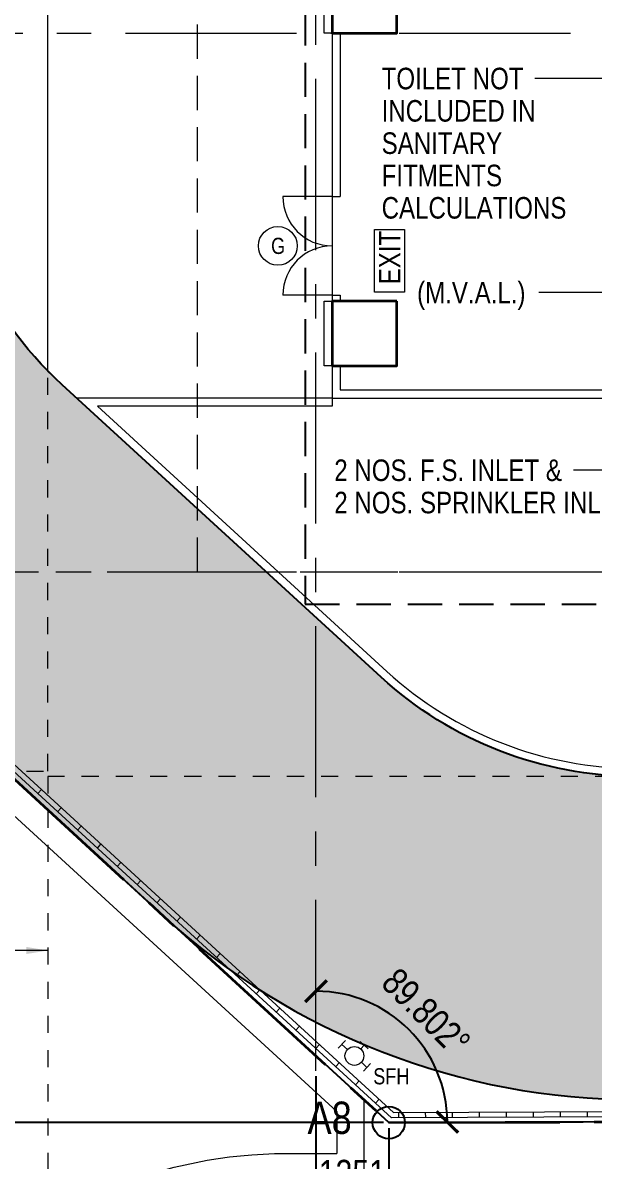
# Model space of a CAD drawing. Header units: millimetres. Extents: x 833576263 to 1668046980, y 817519639 to 1636103653.
# Drawn here: x 833977850 to 833988453, y 818025983 to 818047119 of the extents above; entities that cross this region are included whole.
import ezdxf
from ezdxf.enums import TextEntityAlignment as Align

# ---------------------------------------------------------------- set-up
doc = ezdxf.new("R2010")
doc.units = ezdxf.units.MM
doc.header["$LTSCALE"] = 100
doc.header["$MEASUREMENT"] = 0
for name, pattern in [('R_P_Grid$0$CENTER', [50.800000000000004, 31.75, -6.35, 6.35, -6.35]), ('R_P_LG$0$Dash', [6.349999999999998, 3.174999999999999, -3.174999999999999]), ('R_P_LG$0$HIDDEN', [9.524999999999999, 6.35, -3.175])]:
    doc.linetypes.add(name, pattern=pattern)
doc.layers.get('Defpoints').update_dxf_attribs({"color": 170})
doc.layers.add('R_P_Grid$0$Defpoints-1', color=5, linetype='Continuous', plot=False)
for name, color, linetype, lineweight in [('R_P_Grid$0$RDA0251', 1, 'R_P_Grid$0$CENTER', 18), ('R_P_Grid$0$RDA0312', 7, 'Continuous', 25), ('R_P_Grid$0$RDA9101_21A', 2, 'R_P_Grid$0$CENTER', 35), ('R_P_Grid$0$RDA9102', 1, 'Continuous', 25), ('R_P_LG$0$RDA04011', 4, 'Continuous', 25), ('R_P_LG$0$RDA04031', 3, 'Continuous', 25), ('R_P_LG$0$RDA0506', 7, 'Continuous', 18), ('R_P_LG$0$RDA0624', 7, 'Continuous', 13), ('R_P_LG$0$RDA2141', 6, 'Continuous', 13), ('R_P_LG$0$RDA2142', 1, 'Continuous', 18), ('R_P_LG$0$RDA2301', 7, 'Continuous', 18), ('R_P_LG$0$RDA2302', 7, 'R_P_LG$0$HIDDEN', 18), ('R_P_LG$0$RDA2804S', 2, 'Continuous', 35), ('R_P_LG$0$RDA3151', 1, 'Continuous', 18), ('R_P_LG$0$RDA4702', 6, 'Continuous', 18), ('R_P_LG$0$RDA5802', 1, 'Continuous', 18), ('R_P_LG$0$RDA5803', 1, 'Continuous', 20), ('R_P_LG$0$RDA7101', 1, 'Continuous', 18), ('R_WKCD_PARK$0$RDA9801', 7, 'Continuous', 18)]:
    doc.layers.add(name, color=color, linetype=linetype, lineweight=lineweight)
doc.layers.add('X-REF', color=7, linetype='Continuous')
doc.styles.add('R_P_Grid$0$ARIAL', font='arial.ttf', dxfattribs={"width": 0.8})
doc.styles.add('R_P_LG$0$Arial', font='arial.ttf', dxfattribs={"width": 0.8})
doc.styles.add('R_P_LG$0$Arial_3', font='arial.ttf', dxfattribs={"width": 0.8, "height": 800})
doc.styles.add('R_P_LG$0$romans', font='arial.ttf', dxfattribs={"width": 0.8})
doc.dimstyles.new('R_P_Grid$0$GRID', dxfattribs={"dimscale": 200, "dimtxt": 2.5, "dimasz": 2, "dimexe": 2, "dimexo": 0.5, "dimgap": 1, "dimtad": 1, "dimdec": 0, "dimzin": 12, "dimdsep": 46, "dimtxsty": 'R_P_Grid$0$ARIAL', "dimblk": 'R_P_Grid$0$_ArchTick', "dimcen": 2, "dimdle": 2, "dimclrd": 256, "dimclre": 256, "dimclrt": 4, "dimadec": 3, "dimazin": 0, "dimtfac": 1, "dimtdec": 0, "dimtix": 1, "dimtmove": 2, "dimatfit": 3, "dimfxl": 1, "dimtolj": 1, "dimarcsym": 0})
doc.dimstyles.new('R_P_LG$0$M_200LA', dxfattribs={"dimscale": 200, "dimtxt": 2.5, "dimasz": 2, "dimexe": 0.8, "dimexo": 0, "dimgap": 0.75, "dimtad": 1, "dimdec": 0, "dimrnd": 1, "dimzin": 12, "dimdsep": 46, "dimtxsty": 'R_P_LG$0$romans', "dimcen": 2, "dimdle": 1, "dimclrd": 7, "dimclre": 7, "dimclrt": 4, "dimaunit": 1, "dimadec": 3, "dimazin": 0, "dimtfac": 1, "dimtdec": 0, "dimtix": 1, "dimtmove": 2, "dimatfit": 3, "dimfxl": 1, "dimtolj": 1, "dimlwd": 18, "dimlwe": 18, "dimarcsym": 0})

# ---------------------------------------------------------------- blocks, each defined once
blk = doc.blocks.new('R_P_Grid$0$_ArchTick')
at = {"color": 0, "linetype": 'ByBlock', "const_width": 0.15}
blk.add_lwpolyline([(-0.5, -0.5), (0.5, 0.5)], dxfattribs=at)
blk = doc.blocks.new('*D92')
at = {"layer": 'Defpoints', "color": 0, "linetype": 'Continuous', "transparency": 16777216}
for p in [(833964515.0000004, 818036926.6999934), (833965615.0000274, 818026699.9998568), (833984641.0001662, 818026699.9998568)]:
    blk.add_point(p, dxfattribs=at)
at = {"layer": 'R_P_Grid$0$RDA0312', "linetype": 'Continuous', "lineweight": -2, "transparency": 16777216}
for p, q in [((833965615.0000268, 818037326.6999936), (833965615.0000268, 818026299.999857)), ((833964614.9999999, 818036926.6999936), (833966015.0000268, 818036926.6999936)), ((833984541.0001657, 818026699.999857), (833965215.0000268, 818026699.999857))]:
    blk.add_line(p, q, dxfattribs=at)
at = {"layer": 'R_P_Grid$0$RDA0312', "linetype": 'Continuous', "lineweight": -2, "transparency": 16777216, "xscale": 400, "yscale": 400, "zscale": 400}
for p, rotation in [((833965615.0000268, 818036926.6999936), 89.99999999999994), ((833965615.0000268, 818026699.999857), 269.9999999999999)]:
    blk.add_blockref('R_P_Grid$0$_ArchTick', p, dxfattribs=dict(at, rotation=rotation))
at = {"layer": 'R_P_Grid$0$RDA0312', "color": 4, "linetype": 'Continuous', "transparency": 16777216, "insert": (833965159.7135334, 818031813.3499247), "char_height": 500, "attachment_point": 5, "rotation": 90.00000000000001, "style": 'R_P_Grid$0$ARIAL'}
blk.add_mtext('\\A1;10227', dxfattribs=at)
blk = doc.blocks.new('*D93')
at = {"layer": 'Defpoints', "color": 0, "linetype": 'Continuous', "transparency": 16777216}
for p in [(833983290.0000002, 818027660.0333312), (833984641.0001658, 818026699.9998564), (833983290.0000002, 818025299.999844)]:
    blk.add_point(p, dxfattribs=at)
at = {"layer": 'R_P_Grid$0$RDA0312', "linetype": 'Continuous', "lineweight": -2, "transparency": 16777216}
for p, q in [((833983290.0000002, 818027560.0333312), (833983290.0000002, 818024899.999844)), ((833984641.0001658, 818026599.9998565), (833984641.0001658, 818024899.999844)), ((833983290.0000002, 818025299.999844), (833982890.0000002, 818025299.999844)), ((833984641.0001658, 818025299.999844), (833983290.0000002, 818025299.999844)), ((833984641.0001658, 818025299.999844), (833985041.0001658, 818025299.999844))]:
    blk.add_line(p, q, dxfattribs=at)
at = {"layer": 'R_P_Grid$0$RDA0312', "linetype": 'Continuous', "lineweight": -2, "transparency": 16777216, "xscale": 400, "yscale": 400, "zscale": 400}
blk.add_blockref('R_P_Grid$0$_ArchTick', (833983290.0000002, 818025299.999844), dxfattribs=at)
at = {"layer": 'R_P_Grid$0$RDA0312', "linetype": 'Continuous', "lineweight": -2, "transparency": 16777216, "xscale": 400, "yscale": 400, "zscale": 400, "rotation": 180}
blk.add_blockref('R_P_Grid$0$_ArchTick', (833984641.0001658, 818025299.999844), dxfattribs=at)
at = {"layer": 'R_P_Grid$0$RDA0312', "color": 4, "linetype": 'Continuous', "transparency": 16777216, "insert": (833983965.500083, 818025755.4568698), "char_height": 500, "attachment_point": 5, "style": 'R_P_Grid$0$ARIAL'}
blk.add_mtext('\\A1;1351', dxfattribs=at)
blk = doc.blocks.new('*D80')
at = {"layer": 'Defpoints', "color": 0, "linetype": 'Continuous', "transparency": 16777216}
for p in [(833983290.0000004, 818124763.3666668), (833984506.5811522, 818028815.1392287), (834105976.0000004, 818027126.9999998), (833982616.0001663, 818026699.9998565), (833983290.0000004, 818022660.0333312)]:
    blk.add_point(p, dxfattribs=at)
at = {"layer": 'R_P_Grid$0$RDA0312', "linetype": 'Continuous', "lineweight": -2, "transparency": 16777216}
blk.add_arc((833983290.0000004, 818026702.3328496), 2438.03619623071, 0.1983236736796268, 90.00000000004867, dxfattribs=at)
at = {"layer": 'R_P_Grid$0$RDA0312', "linetype": 'Continuous', "lineweight": -2, "transparency": 16777216, "xscale": 400, "yscale": 400, "zscale": 400}
for p, rotation in [((833983290.0000006, 818029140.3690459), 180.0000000000487), ((833985728.0215912, 818026710.7718538), 270.1983236736796)]:
    blk.add_blockref('R_P_Grid$0$_ArchTick', p, dxfattribs=dict(at, rotation=rotation))
at = {"layer": 'R_P_Grid$0$RDA0312', "color": 4, "linetype": 'Continuous', "transparency": 16777216, "insert": (833985332.3442128, 818028751.7586976), "char_height": 500, "attachment_point": 5, "rotation": 315.0991618368827, "style": 'R_P_Grid$0$ARIAL'}
blk.add_mtext('\\A1;89.802°', dxfattribs=at)
blk = doc.blocks.new('R_site')
at = {"layer": 'Defpoints', "flags": 128}
blk.add_lwpolyline([(834176136, 818164362.7000002), (834130473.9999999, 818097143.7), (834116992.9999999, 818077298.7), (834114838.9999999, 818072796.7000002), (834112948.0000001, 818068178.7), (834111323.9999999, 818063459.7), (834109973.9999999, 818058654.7000002), (834108902, 818053780.7), (834108110.9999999, 818048852.7), (834107605.0000001, 818043887.7), (834107384.0000001, 818038901.7), (834107448.9999999, 818033911.7000002), (834107801.0000001, 818028933.7000002), (834108000, 818027126.7), (833984641, 818026699.7), (833969889.9999999, 818040226.7), (833969928.0000001, 818062442.7), (833969963.9999999, 818084413.7), (833970929.9999999, 818097533.7), (833973343, 818111638.7), (833977019.9999999, 818125728.7), (833981573.9999999, 818138094.7)], dxfattribs=at)
blk = doc.blocks.new('R_WKCD_PARK')
at = {"layer": 'R_WKCD_PARK$0$RDA9801'}
for p, q in [((833972658.0215583, 818037688.3617483), (833984175.3626094, 818027126.7000034)), ((833972320.0879804, 818037319.8500158), (833983675.3626045, 818026906.8068434)), ((833984175.3626045, 818027126.7000034), (833984175.3626045, 818025626.7000035)), ((833983675.3626046, 818026906.8068434), (833983675.3626045, 818026126.7000035))]:
    blk.add_line(p, q, dxfattribs=at)
blk.add_lwpolyline([(833969870.0533781, 818008937.6072557, 0.4051869740088666), (833974230.9501485, 818013435.4567742), (833974230.9501485, 818017626.7000035, -0.4142135623772027), (833982730.9501486, 818026126.7000035), (833983675.3626045, 818026126.7000035)], format="xyb", dxfattribs=at)
blk = doc.blocks.new('R_P_LG$0$P46A_Symb_EXIT')
at = {"layer": 'R_P_LG$0$RDA7101'}
for p, q in [((-2.611913008149713, -0.9940047366544604), (-2.611913008149713, 1.805995251983404)), ((-2.611913008149713, 1.805995251983404), (3.199999989476055, 1.805995251983404)), ((3.199999989476055, 1.805995251983404), (3.199999989476055, -0.9940047366544604)), ((3.199999989476055, -0.9940047366544604), (-2.611913008149713, -0.9940047366544604))]:
    blk.add_line(p, q, dxfattribs=at)
at = {"layer": 'R_P_LG$0$RDA7101', "insert": (-1.890231524128467, 1.387825770769268), "char_height": 2, "width": 6.156960000000001, "attachment_point": 1, "style": 'R_P_LG$0$Arial_3'}
blk.add_mtext('EXIT', dxfattribs=at)
blk = doc.blocks.new('R_P_LG$0$SFH')
at = {"layer": 'R_P_LG$0$RDA5802'}
for p, q in [((837490066.6291666, 818133703.8784779), (837490241.3542445, 818133620.436716)), ((837490093.2132359, 818133534.8889183), (837490153.9917057, 818133662.157597)), ((837489728.5287611, 818133403.5846323), (837489815.2718692, 818133585.2226509)), ((837489859.8820485, 818133452.3870584), (837489771.9003152, 818133494.4036416)), ((837489942.3839085, 818133219.0558709), (837489881.6054387, 818133091.7871915)), ((837489794.2428998, 818133133.5080723), (837489968.9679778, 818133050.0663108))]:
    blk.add_line(p, q, dxfattribs=at)
blk.add_circle((837490017.7985721, 818133376.9723943), 175, dxfattribs=at)
blk = doc.blocks.new('R_P_LG$0$RDA_Door_CW_Double_Swing - RDA_Door_CW_Double_Swing-11636448-LG_F _5_000 Mpd_')
at = {"layer": 'R_P_LG$0$RDA3151'}
for p, q in [((-914.9999995719642, 0), (-914.9999995719642, 914.9999995719642)), ((914.9999995719642, 0), (914.9999995719642, 914.9999995719642))]:
    blk.add_line(p, q, dxfattribs=at)
for centre, start, end in [((-914.9999995719642, 0), 0, 90), ((914.9999995719642, 0), 90, 180)]:
    blk.add_arc(centre, 914.9999995719642, start, end, dxfattribs=at)
blk = doc.blocks.new('R_P_Grid')
at = {"layer": 'R_P_Grid$0$Defpoints-1'}
blk.add_lwpolyline([(834116992.9999999, 818077298.7), (834126573.3750521, 818091401.6999933), (834130473.9999999, 818097143.7), (834143758.4295808, 818116699.7), (833974486.7603672, 818116699.7, 0.05349236090947104), (833969963.9999999, 818084413.7), (833969889.9999999, 818040226.7), (833984641.0001659, 818026699.9998565), (834067586.5298709, 818026987.1087502), (834108001, 818027126.9999999, -0.1498646468250318)], format="xyb", close=True, dxfattribs=at)
at = {"layer": 'R_P_Grid$0$RDA0251'}
for p, q in [((833983290.0000004, 818027660.0333312), (833983290.0000004, 818124763.3666668)), ((833964515, 818046926.6999925), (834072885.2222219, 818046926.6999925)), ((833964515, 818036926.699993), (834072885.2222219, 818036926.699993))]:
    blk.add_line(p, q, dxfattribs=at)
at = {"layer": 'R_P_Grid$0$RDA9101_21A'}
blk.add_lwpolyline([(834116992.9999999, 818077298.7), (834130473.9999999, 818097143.7), (834143758.4295808, 818116699.7), (833974486.7603672, 818116699.7, 0.05349236090947128), (833969963.9999999, 818084413.7), (833969889.9999999, 818040226.7), (833984641.0001659, 818026699.9998565), (834067586.5298709, 818026987.1087501), (834108000.9999999, 818027126.9999999, -0.1498646468251182)], format="xyb", close=True, dxfattribs=at)
at = {"layer": 'R_P_Grid$0$RDA9102'}
blk.add_circle((833984641.0001659, 818026699.9998565), 299.9999999999999, dxfattribs=at)
at = {"layer": 'R_P_Grid$0$RDA9102', "style": 'R_P_Grid$0$ARIAL', "width": 0.8}
blk.add_text('A8', height=600, rotation=3.396031469342597e-06, dxfattribs=at).set_placement((833983133.6093796, 818026489.8821344))
at = {"layer": 'R_P_Grid$0$RDA0312', "linetype": 'Continuous'}
dim = blk.add_angular_dim_2l(base=(833984506.5811522, 818028815.1392287), line1=((834105976.0000004, 818027126.9999999), (833982616.0001663, 818026699.9998565)), line2=((833983290.0000004, 818022660.0333312), (833983290.0000004, 818124763.3666668)), dimstyle='R_P_Grid$0$GRID', dxfattribs=at)
dim.commit()
dim.dimension.update_dxf_attribs({"geometry": '*D80', "text_midpoint": (833985332.3442129, 818028751.7586976)})
dim = blk.add_linear_dim(base=(833965615.0000274, 818026699.9998568), p1=(833964515, 818036926.699993), p2=(833984641.0001659, 818026699.9998565), angle=270, dimstyle='R_P_Grid$0$GRID', dxfattribs=at)
dim.commit()
dim.dimension.update_dxf_attribs({"geometry": '*D92', "text_midpoint": (833965159.7135334, 818031813.3499248)})
dim = blk.add_linear_dim(base=(833983290.0000002, 818025299.999844), p1=(833984641.0001659, 818026699.9998565), p2=(833983290.0000004, 818027660.0333312), dimstyle='R_P_Grid$0$GRID', dxfattribs=at)
dim.commit()
dim.dimension.update_dxf_attribs({"geometry": '*D93', "text_midpoint": (833983965.500083, 818025755.4568698)})
blk = doc.blocks.new('R_P_LG')
at = {"layer": 'R_P_LG$0$RDA0624', "lineweight": 18}
h = blk.add_hatch(dxfattribs=at)
h.set_pattern_fill('DOTS', color=4, scale=90, angle=45, style=0)
h.set_pattern_definition([(45, (0, 0), (-50.51394068101398, 151.541822043042), [0, -142.875])])
edge = h.paths.add_edge_path()
edge.add_arc((834065389.9999963, 818020126.6999962), 13000.00000263652, 75.00000000414259, 89.9999999952714)
edge.add_line((834065389.9999974, 818033126.6999989), (833989233.5976833, 818033126.7000066))
edge.add_arc((833989233.597684, 818040126.7000055), 6999.999998927116, 227.4784739362417, 269.9999999941455, ccw=False)
edge.add_line((833984502.527596, 818034967.5357507), (833978583.9299077, 818040395.0234413))
edge.add_arc((833983314.9999862, 818045554.1876857), 6999.999984888378, 180, 227.4784739363992, ccw=False)
edge.add_line((833976315.0000013, 818045554.1876857), (833976315.0000013, 818098726.7000034))
edge.add_arc((833983314.976107, 818098726.709901), 6999.976105696999, 115.8417149994728, 180.0000810131503, ccw=False)
edge.add_line((833980263.7812061, 818105026.6999928), (834002230.1033152, 818105026.6999928))
edge.add_line((834002230.1033152, 818105026.6999928), (834002230.413197, 818116699.7000031))
edge.add_line((834002230.413197, 818116699.7000031), (833958315.0000013, 818116699.7000031))
edge.add_line((833958315.0000013, 818116699.7000031), (833958315.0000013, 818110699.7000031))
edge.add_line((833958315.0000013, 818110699.7000031), (833963315.0000012, 818110699.7000031))
edge.add_arc((833963315.0000015, 818103699.7000035), 6999.999999642372, -2.9272086976561695e-09, 90.00000000292721, ccw=False)
edge.add_line((833970315.0000012, 818103699.7000031), (833970315.0000012, 818045554.1876926))
edge.add_arc((833983315.0000013, 818045554.1876926), 13000.00000011921, 180, 227.4784739345236)
edge.add_line((833974528.726979, 818035972.8826468), (833980447.3246655, 818030545.3949575))
edge.add_arc((833989233.5976875, 818040126.7000029), 12999.99999955266, 227.4784739342649, 269.9999999989492)
edge.add_line((833989233.5976872, 818027126.7000034), (834065245.1822366, 818027126.700002))
edge.add_arc((834065245.1822366, 818019026.6999972), 8100.000004768372, 75.00000000437308, 90, ccw=False)
edge.add_line((834067341.6165025, 818026850.6991949), (834090782.7578804, 818020569.6642944))
edge.add_arc((834094147.4054662, 818033126.7000366), 13000.00000035616, 255.0000000030815, 269.9999999994746)
edge.add_line((834094147.4054661, 818020126.7000363), (834118759.2740967, 818020126.7000363))
edge.add_arc((834118759.2740966, 818033126.7000384), 13000.00000214577, 270.0000000005253, 282.2616543713316)
edge.add_line((834121520.1678634, 818020423.256975), (834124956.9902881, 818021170.1963334))
edge.add_arc((834126677.2394812, 818013254.9741181), 8100.000000232277, 20.44433993465998, 102.2616543725735, ccw=False)
edge.add_arc((834190761.176432, 818035930.6960492), 59878.77763876336, 183.6705173323146, 199.3563955367698, ccw=False)
edge.add_line((834131005.2285776, 818032097.3283995), (834127870.7181177, 818029996.4247496))
edge.add_line((834127870.7181177, 818029996.4247496), (834126362.9837276, 818029715.8154355))
edge.add_arc((834117071.8822508, 818047426.7000369), 20000.00000036203, 270.00000000068303, 297.68143099358963, ccw=False)
edge.add_line((834117071.882251, 818027426.7000365), (834089164.086918, 818027426.7000363))
edge.add_arc((834089164.0869178, 818033426.7000366), 6000.000000357628, 255.000000005385, 270.0000000022767, ccw=False)
edge.add_line((834087611.1726476, 818027631.1450784), (834068754.6475824, 818032683.7357408))
at = {"layer": 'Defpoints', "color": 5}
blk.add_lwpolyline([(834065389.9999974, 818033126.6999989), (833989233.5976833, 818033126.7000066, -0.1876937965184165), (833984502.527596, 818034967.5357507), (833978583.9299077, 818040395.0234413, -0.2101793090144115), (833976315.0000013, 818045554.1876857), (833976315.0000013, 818098726.7000034, -0.2874919400218732), (833980263.7707189, 818105026.6999928), (834002230.1033152, 818105026.6999928), (834002230.413197, 818116699.7000031), (833983315.0000012, 818116699.7000031, -0.4153437442486385), (833976315.0520728, 818123726.6999149), (833970315.0000012, 818123726.6999149), (833970315.0000012, 818045554.1876926, 0.2101793090036861), (833974528.726979, 818035972.8826468), (833980447.3246655, 818030545.3949575, 0.1876937965472754), (833989233.5976872, 818027126.7000034), (834065245.1822366, 818027126.700002, -0.06554346279576763)], format="xyb", dxfattribs=at)
at = {"layer": 'Defpoints', "color": 5, "linetype": 'R_P_LG$0$HIDDEN'}
blk.add_lwpolyline([(834005489.9999998, 818102926.6999928), (834005489.9999998, 818103526.6999929), (833983090.0000002, 818103526.6999929), (833983090.0000002, 818036326.7000068), (834005490.0000002, 818036326.7000068), (834005490.0000002, 818036926.6999929)], dxfattribs=at)
at = {"layer": 'R_P_LG$0$RDA0506'}
blk.add_circle((833982582.9972947, 818042976.6999942), 359.9999999999997, dxfattribs=at)
at = {"layer": 'R_P_LG$0$RDA2141'}
for p, q in [((833983589.9999986, 818046926.6999931), (833983589.9999986, 818043891.6999936)), ((833983739.9999987, 818046926.6999931), (833983739.9999987, 818043891.6999937)), ((833983589.9999987, 818043891.6999937), (833983739.9999987, 818043891.6999937)), ((833983589.9999986, 818042061.6999946), (833983589.9999986, 818041951.6999944)), ((833983589.9999987, 818042061.6999947), (833983739.9999987, 818042061.6999947)), ((833983739.9999987, 818042061.6999947), (833983739.9999987, 818041951.6999944)), ((833983589.9999987, 818040751.6999946), (833983589.9999987, 818040151.7000074)), ((833983739.9999987, 818040751.6999946), (833983739.9999987, 818040301.7000076)), ((833983739.9999987, 818040301.7000076), (833989505.000004, 818040301.7000076)), ((833983589.9999987, 818040151.7000074), (833989505.000004, 818040151.7000074))]:
    blk.add_line(p, q, dxfattribs=at)
at = {"layer": 'R_P_LG$0$RDA2142'}
for points in [[(833983589.9999987, 818046926.6999931), (833983439.9999987, 818046926.6999931), (833983439.9999987, 818048126.699993), (833983589.9999986, 818048126.699993)], [(833983589.9999987, 818040751.6999946), (833983439.9999987, 818040751.6999946), (833983439.9999987, 818041951.6999944), (833983589.9999986, 818041951.6999944)]]:
    blk.add_lwpolyline(points, dxfattribs=at)
at = {"layer": 'R_P_LG$0$RDA2301'}
for p, q in [((833978315.0000002, 818040641.6382375), (833978315.0000002, 818101076.6999924)), ((833983589.9999986, 818055576.6999917), (833983589.9999986, 818040151.7000078)), ((833978315.0000002, 818040641.6382375), (833984502.5275958, 818034967.535751)), ((833983589.9999987, 818040151.7000078), (833978849.2706312, 818040151.7000078)), ((833979234.780591, 818040001.7000076), (833984603.9076691, 818035078.0892707)), ((833983589.9999986, 818040001.7000076), (833979234.780591, 818040001.7000076)), ((833983589.9999987, 818040151.7000078), (833983589.9999986, 818040001.7000076))]:
    blk.add_line(p, q, dxfattribs=at)
for radius in [7000, 6850]:
    blk.add_arc((833989233.5976845, 818040126.7000065), radius, 227.4784739360514, 269.9999999962849, dxfattribs=at)
at = {"layer": 'R_P_LG$0$RDA2302'}
for q in [(833981089.9999987, 818103526.699993), (834005489.9999707, 818036926.6999923)]:
    blk.add_line((833981089.9999987, 818036926.6999923), q, dxfattribs=at)
blk.add_lwpolyline([(834008914.9086236, 818106062.8842024), (834006489.9999999, 818106062.8842024), (834006489.9999999, 818102926.6999928), (834005490.0000005, 818102926.6999928), (834005490.0000005, 818103526.699993), (833981089.9999987, 818103526.699993), (833981089.9999987, 818102926.699993), (833976556.6666675, 818102926.699993), (833976556.6666675, 818102926.699993), (833976556.6666675, 818079326.6999922), (833979089.9999986, 818079326.6999923), (833979089.9999986, 818078326.6999923), (833974589.9999987, 818078326.6999923), (833974589.9999987, 818061526.6999923), (833979089.9999986, 818061526.6999923), (833979089.9999986, 818060526.6999931), (833976556.6666675, 818060526.699993), (833976556.6666675, 818036926.6999916), (834006489.9999999, 818036925.6999929), (834006489.9999999, 818033366.1736777), (834028289.9999999, 818033366.1736777), (834028289.9999999, 818036926.6999929), (834030040.0000007, 818036926.699993)], dxfattribs=at)
at = {"layer": 'R_P_LG$0$RDA2804S'}
for points in [[(833984789.9999987, 818048126.699993), (833983589.9999986, 818048126.699993), (833983589.9999986, 818046926.6999931), (833984789.9999987, 818046926.6999931)], [(833984789.9999987, 818041951.6999944), (833983589.9999986, 818041951.6999944), (833983589.9999986, 818040751.6999946), (833984789.9999987, 818040751.6999946)]]:
    blk.add_lwpolyline(points, close=True, dxfattribs=at)
at = {"layer": 'R_P_LG$0$RDA4702'}
for p, q in [((833984690.2836272, 818026790.4866999), (833970415.0000013, 818039881.2440817)), ((833970515.0000012, 818039925.2227145), (833984729.0236934, 818026890.6420752)), ((833978128.0575751, 818032808.1961468), (833978195.6442908, 818032881.8984932)), ((833978496.5693072, 818032470.2625686), (833978564.1560229, 818032543.9649149)), ((833978865.0810393, 818032132.3289902), (833978932.667755, 818032206.0313365)), ((833979233.5927713, 818031794.395412), (833979301.179487, 818031868.0977583)), ((833979602.1045034, 818031456.4618337), (833979669.6912191, 818031530.16418)), ((833979970.6162355, 818031118.5282553), (833980038.2029512, 818031192.2306017)), ((833980339.1279675, 818030780.5946771), (833980406.7146832, 818030854.2970234)), ((833980707.6396996, 818030442.6610988), (833980775.2264153, 818030516.3634452)), ((833981076.1514317, 818030104.7275206), (833981143.7381474, 818030178.4298669)), ((833981444.6631637, 818029766.7939422), (833981512.2498794, 818029840.4962885)), ((833981813.1748958, 818029428.860364), (833981880.7616115, 818029502.5627103)), ((833982181.6866279, 818029090.9267857), (833982249.2733436, 818029164.629132)), ((833982550.1983598, 818028752.9932073), (833982617.7850755, 818028826.6955537)), ((833982918.710092, 818028415.0596291), (833982986.2968076, 818028488.7619754)), ((833983287.2218239, 818028077.1260508), (833983354.8085396, 818028150.8283972)), ((833983655.733556, 818027739.1924726), (833983723.3202717, 818027812.8948189)), ((833984024.2452881, 818027401.2588942), (833984091.8320038, 818027474.9612405)), ((833984392.7570201, 818027063.325316), (833984460.3437358, 818027137.0276623)), ((833984729.0236934, 818026890.6420752), (834003262.4271663, 818026964.593329)), ((833984825.7351896, 818026791.0271735), (833984825.3361768, 818026891.0263774)), ((833985325.7312092, 818026793.0222378), (833985325.3321964, 818026893.0214417)), ((833985825.7272289, 818026795.0173022), (833985825.3282161, 818026895.0165061)), ((833986325.7232486, 818026797.0123665), (833986325.3242358, 818026897.0115705)), ((833986825.7192683, 818026799.0074309), (833986825.3202555, 818026899.0066348)), ((833987325.715288, 818026801.0024952), (833987325.3162752, 818026901.0016991)), ((833987825.7113078, 818026802.9975595), (833987825.312295, 818026902.9967635)), ((833988325.7073274, 818026804.9926239), (833988325.3083146, 818026904.9918278)), ((834003262.8261791, 818026864.594125), (833984690.2836272, 818026790.4866999))]:
    blk.add_line(p, q, dxfattribs=at)
at = {"layer": 'R_P_LG$0$RDA5803'}
for p, q in [((833984502.527596, 818034967.5357507), (833978583.9299077, 818040395.0234413)), ((833974528.726979, 818035972.8826468), (833980447.3246655, 818030545.3949575))]:
    blk.add_line(p, q, dxfattribs=at)
at = {"layer": 'R_P_LG$0$RDA5803', "linetype": 'R_P_LG$0$Dash'}
for points in [[(833963314.9999983, 818033226.7000017), (833978314.9999985, 818033226.7000017), (833978314.9999985, 818105501.699992), (833963314.9999983, 818105501.699992)], [(833978314.9999985, 818024126.700003), (834060539.9999985, 818024126.700003), (834060539.9999985, 818033126.7000029), (833978314.9999985, 818033126.7000029)]]:
    blk.add_lwpolyline(points, close=True, dxfattribs=at)
at = {"layer": 'R_P_LG$0$RDA5803'}
for centre, radius, start, end in [((833983314.9999862, 818045554.1876857), 6999.999984888378, 180, 227.4784739363992), ((833989233.597684, 818040126.7000055), 6999.999998927116, 227.4784739362417, 269.9999999941455), ((833989233.5976875, 818040126.7000029), 12999.99999955266, 227.4784739342649, 269.9999999989492)]:
    blk.add_arc(centre, radius, start, end, dxfattribs=at)
at = {"layer": 'R_P_LG$0$RDA3151', "rotation": 90}
blk.add_blockref('R_P_LG$0$RDA_Door_CW_Double_Swing - RDA_Door_CW_Double_Swing-11636448-LG_F _5_000 Mpd_', (833983589.9999992, 818042976.6999942), dxfattribs=at)
at = {"layer": 'R_P_LG$0$RDA5802', "rotation": 253.0057630335125}
blk.add_blockref('R_P_LG$0$SFH', (296352933.7054086, 1858068603.434464), dxfattribs=at)
at = {"layer": 'R_P_LG$0$RDA7101', "xscale": 200.000000000001, "yscale": 200.000000000001, "zscale": 200.000000000001, "rotation": 90}
blk.add_blockref('R_P_LG$0$P46A_Symb_EXIT', (833984735.7999941, 818042640.1999946), dxfattribs=at)
at = {"layer": 'R_P_LG$0$RDA04011', "style": 'R_P_LG$0$Arial', "width": 0.8}
for s, p in [('2 NOS. F.S. INLET &', (833983630.3695118, 818038611.4585702)), ('2 NOS. SPRINKLER INLET', (833983630.3695118, 818038011.4585702))]:
    blk.add_text(s, height=400, dxfattribs=at).set_placement(p)
at = {"layer": 'R_P_LG$0$RDA04031', "color": 4, "lineweight": 25, "style": 'R_P_LG$0$Arial', "width": 0.8}
blk.add_text('(M.V.A.L.)', height=400, dxfattribs=at).set_placement((833985166.3137771, 818041908.1982352))
at = {"layer": 'R_P_LG$0$RDA04031', "color": 4, "insert": (833984508.4283513, 818046283.8765391), "char_height": 400, "width": 4173.571648707985, "attachment_point": 1, "line_spacing_factor": 0.9, "style": 'R_P_LG$0$Arial'}
blk.add_mtext('\\W0.8000;TOILET NOT INCLUDED IN SANITARY FITMENTS CALCULATIONS', dxfattribs=at)
at = {"layer": 'R_P_LG$0$RDA0506', "color": 0, "lineweight": 15, "style": 'R_P_LG$0$romans', "width": 0.8}
blk.add_text('G', height=299.9999999999993, dxfattribs=at).set_placement((833982587.997295, 818042976.699994), align=Align.MIDDLE)
at = {"layer": 'R_P_LG$0$RDA5802', "style": 'R_P_LG$0$Arial', "width": 0.8}
blk.add_text('SFH', height=299.9999999999999, rotation=359.9999726792433, dxfattribs=at).set_placement((833984688.2656423, 818027560.3972164), align=Align.MIDDLE)
at = {"layer": 'R_P_LG$0$RDA04011'}
for points, override in [([(833990498.5230718, 818040639.4601742), (833989919.9857904, 818038811.4585702), (833988066.0163922, 818038811.4585702)], {"dimgap": 0.75, "dimtad": 0}), ([(833978315.0000002, 818029895.7479635), (833973977.9506394, 818029895.7479635)], {"dimtad": 0})]:
    blk.add_leader(points, dimstyle='R_P_LG$0$M_200LA', override=override, dxfattribs=at)
at = {"layer": 'R_P_LG$0$RDA04031', "color": 4, "lineweight": 25}
for points in [[(833991080.8089126, 818042413.6467581), (833990143.0991489, 818046083.8765391), (833987351, 818046083.8765391)], [(833990471.8027016, 818044797.3189975), (833990143.0991489, 818046083.8765391), (833987351, 818046083.8765391)], [(833990497.0904126, 818043805.5660522), (833989868.3878254, 818042108.1982352), (833987422.933311, 818042108.1982352)], [(833990567.2988691, 818042108.1982352), (833987422.933311, 818042108.1982352)]]:
    blk.add_leader(points, dimstyle='R_P_LG$0$M_200LA', dxfattribs=at)

msp = doc.modelspace()

# ---------------------------------------------------------------- block references
at = {"layer": 'X-REF'}
msp.add_blockref('R_P_Grid', (0, 0), dxfattribs=at)

# ---------------------------------------------------------------- next in the draw order: block references
msp.add_blockref('R_site', (0, 0), dxfattribs=at)

# ---------------------------------------------------------------- next in the draw order: block references
for name in ['R_P_LG', 'R_WKCD_PARK']:
    msp.add_blockref(name, (0, 0), dxfattribs=at)

doc.saveas('drawing.dxf')
